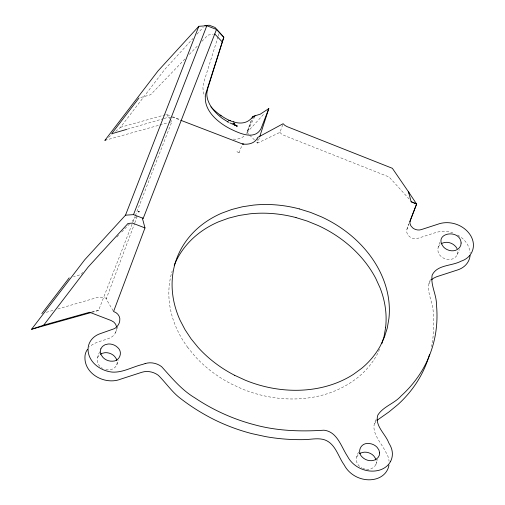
<?xml version="1.0" encoding="UTF-8"?>
<svg xmlns="http://www.w3.org/2000/svg" width="505" height="505" viewBox="0 0 505 505"><rect width="100%" height="100%" fill="white"/><g stroke="black" fill="none" stroke-linecap="round" stroke-linejoin="round"><path stroke-width="0.38" stroke-dasharray="2.52 1.89" d="M257.72 138.136L257.638 143.073L279.884 132.392L283.147 123.706M116.51 327.612L116.428 329.929A15.901 12.896 20.6 0 1 111.277 337.29C104.181 340.976 95.35 341.197 89.404 346.985M409.113 223.437L406.942 229.232L406.613 231.738L407.472 234.301L409.366 236.529A7.928 6.426 20.6 0 0 417.938 238.316L434.294 233.007C440.215 230.93 446.849 230.684 452.764 232.893M366.403 469.328A10.22 8.288 20.6 0 0 368.498 469.366C372.608 469.113 376.553 465.926 376.376 461.57M440.063 242.135C437.879 246.402 436.396 252.02 440.354 255.789A10.22 8.288 20.6 0 0 449.98 259.482C454.083 259.223 458.029 256.041 457.852 251.686M99.725 351.777C97.541 356.259 95.521 362.167 99.737 366.169A10.22 8.288 20.6 0 0 102.515 368.309M105.861 369.597A10.22 8.288 20.6 0 0 109.364 369.862C113.947 369.736 118.505 365.292 116.87 360.589M358.588 452.007C356.41 456.28 354.914 461.905 358.878 465.673A10.22 8.288 20.6 0 0 361.656 467.813M430.531 279.467C424.661 290.526 433.662 302.16 433.221 313.655A160.899 130.498 20.6 0 1 431.491 346.626M376.193 419.434C369.035 430.999 380.808 441.824 385.536 451.615L386.476 453.269A23.552 19.102 20.6 0 1 389.071 461.33M218.072 36.72L203.679 82.637L202.89 87.125L203.25 91.904L204.525 96.165M218.305 35.969L219.486 32.206M259.336 137.827L257.638 143.073L254.975 140.434M250.985 120.998L246.983 132.518L246.099 133.793M113.183 310.853L106.22 298.941L134.545 223.589M134.797 222.913L137.581 215.521L131.022 222.345M115.475 332.782L117.652 326.994M116.8 364.963L118.429 360.62M239.168 152.643L236.952 151.79L239.168 152.643L242.495 143.805M251.66 120.076L246.983 132.518L249.11 134.633M375.935 464.461L377.841 459.398M457.41 254.589L459.31 249.527M91.796 312.355L98.57 310.449L135.043 216.5M135.327 215.768L171.87 121.636L170.097 119.23M106.22 298.941L106.416 298.436L103.557 297.338L98.778 297.066L57.551 309.066M406.942 229.232L408.93 224.1M379.564 349.22L377.077 354.579A111.58 90.496 20.6 0 1 358.398 377.02C350.312 383.491 341.228 388.616 331.533 392.265A110.759 89.833 20.6 0 1 299.194 398.792A111.018 90.041 20.6 0 1 242.135 388.945L231.416 384.002A111.094 90.105 20.6 0 1 194.867 356.132L187.841 347.535M254.81 116.478L246.983 132.518L264.658 113.152M428.897 283.81L430.582 280.78M374.558 423.777L376.402 420.835M438.157 247.198L439.773 244.748M97.547 357.572L99.163 355.129L100.451 354.283M356.688 457.069L358.298 454.633M115.689 131.325L120.487 127.304L164.958 69.179L193.144 38.348M196.862 34.277L203.244 27.295M184.975 58.971L150.591 94.751L139.733 97.781M189.337 54.426L197.524 45.911M201.893 41.366L207.896 35.116L213.249 34.233M82.94 272.365L80.756 274.638L73.515 276.664M116.819 237.123L119.003 234.85M121.737 232.003L130.473 222.913M108.493 137.36L112.091 134.343M127.386 129.179L163.368 118.7M164.119 118.486L168.613 117.173L171.34 117.33M46.308 312.342L53.808 310.158M120.487 127.304L166.536 114.42L171.694 116.396M104.895 140.371L159.081 125.215M159.832 125L168.108 122.69M168.859 122.475L171.87 121.636M91.853 311.806L98.57 310.449M233.291 139.096L235.62 139.222A15.705 12.739 20.6 0 0 245.209 135.062M172.022 117.368L173.392 117.444L180.001 119.982M172.432 116.68L179.761 119.496M457.599 235.046C464.366 238.657 469.669 245.468 470.168 253.289M279.884 132.392L281.544 134.033L283.81 135.302L389.09 176.984L409.145 198.989M249.647 135.157L254.438 139.91M166.536 114.42L169.648 118.631M187.822 347.547A110.98 90.01 20.6 0 1 169.989 280.142A111.176 90.168 20.6 0 1 172.237 270.806M365.001 469.094A10.22 8.288 20.6 0 1 362.281 468.141"/><path stroke-width="0.76" d="M409.776 221.922L416.682 203.862L411.127 201.729L408.551 191.938L392.353 168.298L287.074 126.622L284.807 125.354L283.147 123.706L257.733 137.429C255.271 143.338 248.214 144.973 242.432 143.957L180.733 120.266M385.668 327.227L384.008 336.734L381.786 343.766M204.841 25.547L209.291 25.25L215.023 27.453L223.81 37.225L205.781 93.659C202.423 109.661 217.459 122.279 230.23 128.826C239.206 133.194 254.766 140.725 261.079 128.529L268.811 108.594L260.271 114.168L253.037 116.415C242.065 131.767 220.18 116.958 210.92 106.877M259.822 136.325L268.811 108.594M91.045 312.563L31.569 329.26L84.682 259.816L125.499 215.187L133.503 214.631L142.315 218.015L144.986 227.925L113.568 311.516C117.703 312.74 120.714 316.881 119.691 321.243A15.901 12.896 20.6 0 1 114.54 328.603L100.558 333.546A23.817 19.316 20.6 0 0 92.674 338.306A23.741 19.253 20.6 0 0 88.476 345.83A23.836 19.329 20.6 0 0 93.602 362.994C98.424 368.139 105.078 371.339 112.072 372.084C122.683 372.835 132.247 366.908 142.29 364.496L145.15 363.581M252.487 117.88L253.037 116.415M142.524 218.76L143.174 218.343L144.979 213.868L216.5 29.46L206.829 25.749L198.825 26.298L158.008 70.934L104.895 140.371L106.094 139.367M125.499 215.187L198.825 26.298M133.503 214.631L206.829 25.749M242.432 143.957L243.808 144.058M416.682 203.862L410.205 220.546L409.877 223.052L410.735 225.615L412.629 227.843A7.928 6.426 20.6 0 0 421.202 229.63L437.557 224.321C449.526 219.789 464.209 224.801 470.786 235.803A23.552 19.102 20.6 0 1 472.996 248.959A24.038 19.499 20.6 0 1 468.817 256.489A23.552 19.102 20.6 0 1 460.913 261.236C451.906 266.154 437.178 264.513 432.16 275.13C430.348 285.167 436.711 294.819 436.484 304.969A160.899 130.498 20.6 0 1 434.603 338.666A161.796 131.224 20.6 0 1 422.571 369.654A160.899 130.498 20.6 0 1 401.197 395.87C394.5 403.552 383.27 406.424 377.828 415.097C374.432 425.639 385.498 433.896 388.799 442.929L389.74 444.583A23.552 19.102 20.6 0 1 392.379 453.383A24.038 19.499 20.6 0 1 390.39 461.753M233.941 121.913L233.525 121.755M139.008 97.983L111.649 133.762L126.641 129.394M41.814 313.649L69.172 277.876M31.569 329.26L43.695 325.169L88.141 267.057L128.024 223.431L132.474 223.122L144.986 227.925M235.046 124.981L234.326 124.558L237.249 126.174L229.813 122.885M431.636 279.82L433.221 278.375L436.623 276.746L457.65 269.923A23.552 19.102 20.6 0 0 468.173 261.659A24.038 19.499 20.6 0 0 470.092 255.492M376.957 420.375L388.964 411.928L397.934 404.555A160.899 130.498 20.6 0 0 419.308 378.34A161.796 131.224 20.6 0 0 429.509 354.542M251.982 118.12L255.151 115.778M100.451 354.283L101.739 353.431L104.977 352.679A10.214 8.288 20.6 0 1 114.603 356.372L116.491 359.093L116.87 360.589M441.067 243.896C446.414 240.323 454.317 243.107 457.107 248.712M359.585 453.78L360.879 452.934L364.118 452.177A10.214 8.288 20.6 0 1 373.738 455.876L375.625 458.597L376.004 460.087M236.138 125.581L237.034 125.991L234.882 125.171M43.695 325.169L89.619 312.26L111.132 320.523L113.795 322.07L115.695 324.286L116.541 326.842M230.255 120.449L228.79 120.682L230.608 120.588M220.111 115.159L220.799 115.626M227.256 121.566L228.437 122.204L222.452 118.505A43.449 25.414 21.2 0 1 210.73 106.113A43.809 25.622 21.2 0 1 206.835 93.109L207.53 89.164L223.81 37.225L216.5 29.46M299.282 208.906L310.562 212.409L321.502 216.885A111.031 90.054 20.6 0 1 388.913 318.573L387.272 328.048L384.387 337.188L380.341 345.893A111.58 90.496 20.6 0 1 361.662 368.334L353.494 374.306A110.892 89.94 20.6 0 1 302.457 390.113A111.018 90.041 20.6 0 1 245.405 380.259L234.68 375.316M296.018 217.592L307.299 221.095L318.238 225.571A111.031 90.054 20.6 0 1 356.202 251.932A110.759 89.833 20.6 0 1 375.739 278.381L380.107 287.957A111.031 90.054 20.6 0 1 385.65 327.221M220.534 115.601L221.076 115.79M142.315 218.015L143.174 218.343M411.127 201.729L415.981 203.843M214.776 33.974L222.067 41.726M416.675 204.14L408.551 191.938L409.05 193.339M87.554 349.321A19.72 15.996 20.6 0 0 84.935 357.325C84.518 374.527 105.684 385.208 120.651 379.148L141.886 372.267A15.781 12.795 20.6 0 1 158.286 375.284C166.101 382.992 172.186 392.423 181.175 398.982C191.622 406.998 202.846 413.955 214.625 419.844A159.359 129.255 20.6 0 0 251.989 433.656L265.687 436.629C278.274 438.87 291.057 439.855 303.84 439.634C310.802 439.596 318.024 437.589 324.816 439.899C335.572 443.87 338.148 456.634 344.233 464.998C350.091 476.379 364.339 482.452 376.597 478.702A23.552 19.102 20.6 0 0 387.127 470.439A24.038 19.499 20.6 0 0 388.957 464.998M296.018 217.586A111.094 90.105 20.6 0 0 250.12 213.804L239.111 215.471L228.519 218.173L218.476 221.853A111.233 90.218 20.6 0 0 180.329 253.441A111.176 90.168 20.6 0 0 174.231 265.251M390.39 461.753A23.552 19.102 20.6 0 1 379.861 470.022C367.621 473.759 353.33 467.718 347.497 456.312C341.216 446.893 337.39 431.706 323.964 430.203C300.967 431.693 277.643 431.011 255.252 424.97A159.359 129.255 20.6 0 1 217.889 411.158A160.88 130.486 20.6 0 1 195.025 397.972C181.611 390.018 171.826 377.942 161.549 366.598A15.781 12.795 20.6 0 0 145.15 363.581M299.282 208.9A111.094 90.105 20.6 0 0 253.384 205.118L242.375 206.785L231.782 209.487L221.745 213.167A111.233 90.218 20.6 0 0 183.593 244.755A111.176 90.168 20.6 0 0 173.221 271.45A111.233 90.218 20.6 0 0 180.133 320.34L185.082 329.771L191.105 338.849L198.13 347.446A111.094 90.105 20.6 0 0 234.68 375.316M379.64 452.89C379.817 457.24 375.872 460.427 371.768 460.68A10.22 8.288 20.6 0 1 362.142 456.987C356.89 452.354 360.4 443.403 367.381 443.497A10.214 8.288 20.6 0 1 377.001 447.19L378.889 449.911L379.64 452.89M461.122 243.006C461.292 247.355 457.347 250.543 453.244 250.796A10.22 8.288 20.6 0 1 443.617 247.103C432.368 232.805 460.194 228.191 461.122 243.006M100.811 348.886L100.356 351.783L101.12 354.762L103.007 357.483A10.22 8.288 20.6 0 0 112.628 361.182C119.609 361.271 123.119 352.32 117.867 347.686A10.214 8.288 20.6 0 0 108.24 343.993L105.008 344.751L102.427 346.443L100.811 348.886M139.058 211.589L138.862 212.087L138.408 211.336L139.058 211.589M234.68 123.321L233.02 123.763L234.68 123.321"/></g></svg>
